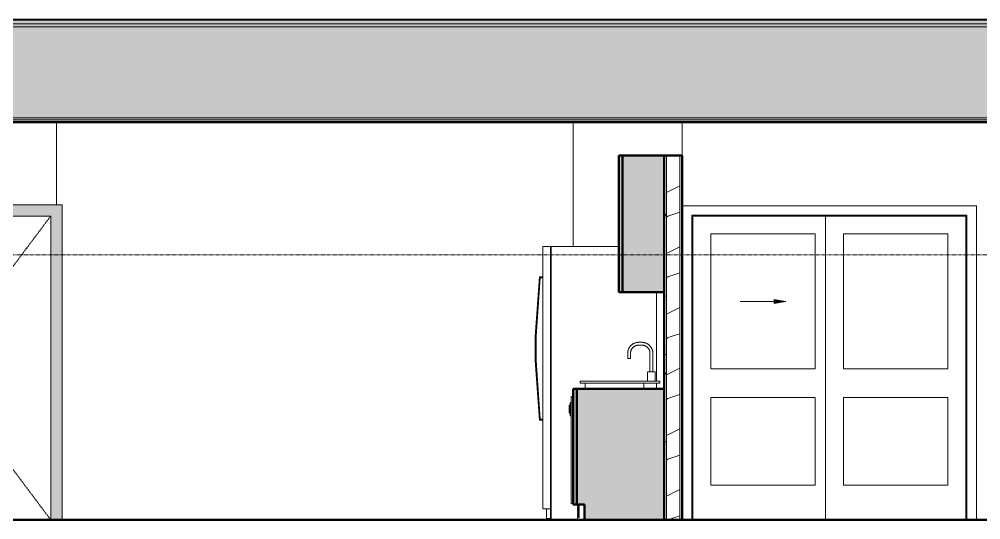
# Model space of a CAD drawing. Header units: inches. Extents: x 9610 to 16692, y -360 to 647.
# Drawn here: x 11279.3 to 11532.6, y 136 to 267.9 of the extents above; entities that cross this region are included whole.
import ezdxf

# ---------------------------------------------------------------- set-up
doc = ezdxf.new("R2010")
doc.units = ezdxf.units.IN
doc.header["$MEASUREMENT"] = 0
for name, pattern in [('Aligning Line 1_8_', [0.25, 0.125, -0.125]), ('Dash 1_16_', [0.125, 0.0625, -0.0625]), ('Grid Line 1_2_', [0.875, 0.5, -0.125, 0.125, -0.125])]:
    doc.linetypes.add(name, pattern=pattern)
for name, color, linetype, lineweight in [('0-1', 7, 'Continuous', 5), ('0-2', 250, 'Continuous', 9), ('A-DETL-GENF-1', 135, 'Continuous', 13), ('A-DETL-GENF-2', 55, 'Continuous', 9), ('A-DOOR-1', 250, 'Continuous', 9), ('A-DOOR-2', 250, 'Dash 1_16_', 9), ('A-DOOR-FRAM-1', 250, 'Continuous', 9), ('A-DOOR-FRAM-2', 55, 'Continuous', 9), ('A-DOOR-FRAM-3', 50, 'Continuous', 20), ('A-FLOR-10', 192, 'Continuous', 50), ('A-FLOR-3', 8, 'Continuous', 5), ('A-FLOR-4', 31, 'Continuous', 5), ('A-FLOR-5', 251, 'Continuous', 5), ('A-FLOR-LEVL-1', 51, 'Grid Line 1_2_', 9), ('A-FLOR-MCUT', 51, 'Continuous', 13), ('A-FLOR-PATT-1', 8, 'Continuous', 9), ('A-WALL-1', 10, 'Continuous', 50), ('A-WALL-2', 7, 'Continuous', 13), ('A-WALL-3', 135, 'Continuous', 13), ('A-WALL-PATT-1', 250, 'Continuous', 9), ('A-WALL-PATT-2', 55, 'Continuous', 9), ('G-ANNO-SYMB', 111, 'Aligning Line 1_8_', 9), ('P-SANR-FIXT-1', 55, 'Continuous', 9), ('Q-CASE-1', 53, 'Continuous', 9), ('Q-CASE-2', 10, 'Continuous', 50), ('Q-SPCQ-1', 55, 'Continuous', 9)]:
    doc.layers.add(name, color=color, linetype=linetype, lineweight=lineweight)
pattern_1 = [(0, (10995.947, 72), (30.72, 7.68), [1.267, -21.773, 1.267, -21.773, -122.88]), (0, (10995.947, 72), (30.72, 7.68), [-46.08, 1.267, -44.813, 1.267, -21.773, -53.76]), (0, (10995.947, 72), (30.72, 7.68), [-115.2, 1.267, -14.093, 1.267, -37.133]), (120, (11007.467, 75.84), (-22.011075, 22.7643), [1.267, -21.773, 1.267, -21.773, -122.88]), (120, (11007.467, 75.84), (-22.011075, 22.7643), [-46.08, 1.267, -44.813, 1.267, -21.773, -53.76]), (120, (11007.467, 75.84), (-22.011075, 22.7643), [-115.2, 1.267, -14.093, 1.267, -37.133]), (240, (11011.307, 91.2), (-8.708925, -30.4443), [1.267, -21.773, 1.267, -21.773, -122.88]), (240, (11011.307, 91.2), (-8.708925, -30.4443), [-46.08, 1.267, -44.813, 1.267, -21.773, -53.76]), (240, (11011.307, 91.2), (-8.708925, -30.4443), [-115.2, 1.267, -14.093, 1.267, -37.133])]

# ---------------------------------------------------------------- blocks, each defined once
blk = doc.blocks.new('FOLDING_SLIDING CLOSET - 72_ x 80_-1372823-BUILDING SECTION - EAST_WEST - LOOKING NORTH')
at = {"layer": 'A-DETL-GENF-1'}
blk.add_hatch(color=256, dxfattribs=at).paths.add_polyline_path([(11478.21, 325), (11481.22, 325.53), (11478.21, 326.06)], flags=0)
at = {"layer": 'A-DETL-GENF-2'}
for p, q in [((11469.22, 325.53), (11481.22, 325.53)), ((11478.21, 326.06), (11481.22, 325.53)), ((11478.21, 325), (11478.21, 326.06)), ((11481.22, 325.53), (11478.21, 325))]:
    blk.add_line(p, q, dxfattribs=at)
at = {"layer": 'A-DOOR-1'}
for p, q in [((11531.47, 350.75), (11453.97, 350.75)), ((11531.47, 268), (11531.47, 350.75)), ((11456.47, 348.25), (11456.47, 268)), ((11456.47, 348.25), (11528.97, 348.25)), ((11528.72, 348), (11491.72, 348)), ((11491.72, 348), (11491.72, 268)), ((11528.72, 268), (11528.72, 348)), ((11528.97, 348.25), (11528.97, 268)), ((11461.47, 307.75), (11461.47, 343.31)), ((11461.47, 343.31), (11488.97, 343.31)), ((11488.97, 343.31), (11488.97, 307.75)), ((11496.47, 307.75), (11496.47, 343.31)), ((11496.47, 343.31), (11523.97, 343.31)), ((11523.97, 343.31), (11523.97, 307.75)), ((11488.97, 307.75), (11461.47, 307.75)), ((11523.97, 307.75), (11496.47, 307.75)), ((11461.47, 277.13), (11461.47, 300.25)), ((11461.47, 300.25), (11488.97, 300.25)), ((11488.97, 300.25), (11488.97, 277.13)), ((11496.47, 277.13), (11496.47, 300.25)), ((11496.47, 300.25), (11523.97, 300.25)), ((11523.97, 300.25), (11523.97, 277.13)), ((11488.97, 277.13), (11461.47, 277.13)), ((11523.97, 277.13), (11496.47, 277.13))]:
    blk.add_line(p, q, dxfattribs=at)
at = {"layer": 'A-DOOR-FRAM-1'}
for p, q in [((11456.72, 348), (11456.72, 268)), ((11456.72, 348), (11528.72, 348)), ((11528.72, 348), (11528.72, 268))]:
    blk.add_line(p, q, dxfattribs=at)
blk = doc.blocks.new('Refrigerator_-_Side-by-Side_6047 - 36_ X 30_-V7-BUILDING SECTION - EAST_WEST - LOOKING NORTH')
at = {"layer": 'Q-SPCQ-1'}
for p, q in [((11417.22, 270.87), (11417.22, 340)), ((11417.22, 340), (11419.22, 340)), ((11419.22, 340), (11419.22, 270.87)), ((11419.47, 340), (11419.47, 268)), ((11437.22, 340), (11419.47, 340)), ((11416.32, 332), (11415.22, 316.29)), ((11417.22, 332), (11416.32, 332)), ((11415.47, 316.28), (11416.55, 331.75)), ((11416.55, 331.75), (11417.22, 331.75)), ((11447.22, 304.5), (11447.22, 328)), ((11415.22, 316.29), (11415.22, 309.94)), ((11415.47, 309.95), (11415.47, 316.28)), ((11415.22, 309.94), (11416.32, 294.23)), ((11416.55, 294.48), (11415.47, 309.95)), ((11447.22, 302.5), (11447.22, 304)), ((11416.32, 294.23), (11417.22, 294.23)), ((11417.22, 294.48), (11416.55, 294.48)), ((11417.22, 270.87), (11419.22, 270.87)), ((11418.22, 270.87), (11418.22, 268.37)), ((11419.22, 270.87), (11418.22, 270.87)), ((11419.22, 268.37), (11419.22, 270.87)), ((11418.22, 268.37), (11419.22, 268.37))]:
    blk.add_line(p, q, dxfattribs=at)
blk = doc.blocks.new('OD_CW_Base Cabinet - OD_CW_Base Cabinet-1965007-BUILDING SECTION - EAST_WEST - LOOKING NORTH')
at = {"layer": 'Q-CASE-1'}
for points in [[(11426.22, 272), (11426.22, 302.5), (11425.22, 302.5), (11425.22, 272)], [(11447.22, 268), (11449.22, 268), (11449.22, 302.5), (11426.22, 302.5), (11426.22, 272), (11428.22, 272), (11428.22, 268), (11428.43, 268)]]:
    blk.add_hatch(color=256, dxfattribs=at).paths.add_polyline_path(points, flags=0)
at = {"layer": 'Q-CASE-2'}
for p, q in [((11425.22, 302.5), (11425.22, 272)), ((11426.22, 302.5), (11425.22, 302.5)), ((11426.22, 272), (11426.22, 302.5)), ((11426.22, 302.5), (11426.22, 272)), ((11449.22, 302.5), (11426.22, 302.5)), ((11449.22, 268), (11449.22, 302.5)), ((11425.22, 272), (11426.22, 272)), ((11426.22, 272), (11428.22, 272)), ((11428.22, 272), (11428.22, 268)), ((11428.22, 268), (11449.22, 268))]:
    blk.add_line(p, q, dxfattribs=at)
blk = doc.blocks.new('Sink Kitchen-Single - 30_ x 21_-366345-BUILDING SECTION - EAST_WEST - LOOKING NORTH')
at = {"layer": 'P-SANR-FIXT-1'}
for p, q in [((11443.35, 314.75), (11442.47, 314.75)), ((11439.6, 311.88), (11439.6, 310.5)), ((11440.35, 310.5), (11440.35, 311.88)), ((11442.47, 314), (11443.35, 314)), ((11445.47, 311.88), (11445.47, 307)), ((11446.22, 307), (11446.22, 311.88)), ((11440.35, 310.5), (11439.6, 310.5)), ((11444.85, 307), (11444.85, 304.5)), ((11444.85, 307), (11444.85, 304.5)), ((11444.87, 307), (11444.87, 307)), ((11444.87, 307), (11445.85, 307)), ((11445.85, 307), (11446.82, 307)), ((11446.82, 307), (11446.82, 307)), ((11446.85, 304.5), (11446.85, 307)), ((11446.85, 304.5), (11446.85, 307)), ((11427.1, 304.5), (11448.1, 304.5)), ((11427.1, 304), (11427.1, 304.5)), ((11448.1, 304), (11427.1, 304)), ((11428.35, 304), (11428.35, 302.5)), ((11443.85, 302.5), (11443.85, 304)), ((11448.1, 304.5), (11448.1, 304))]:
    blk.add_line(p, q, dxfattribs=at)
at = {"layer": 'P-SANR-FIXT-1', "flags": 128}
for points in [[(11442.47, 314.75), (11442.36, 314.75), (11442.24, 314.74), (11442.13, 314.73), (11442.01, 314.71), (11441.9, 314.69), (11441.79, 314.67), (11441.68, 314.64), (11441.57, 314.6), (11441.46, 314.57), (11441.35, 314.52), (11441.25, 314.48), (11441.14, 314.43), (11441.04, 314.37), (11440.94, 314.31), (11440.85, 314.25), (11440.76, 314.18), (11440.66, 314.11), (11440.58, 314.04), (11440.49, 313.96), (11440.41, 313.88), (11440.33, 313.79), (11440.26, 313.71), (11440.18, 313.62), (11440.12, 313.52), (11440.05, 313.43), (11439.99, 313.33), (11439.94, 313.23), (11439.88, 313.13), (11439.84, 313.02), (11439.79, 312.92), (11439.75, 312.81), (11439.72, 312.7), (11439.69, 312.59), (11439.66, 312.48), (11439.64, 312.36), (11439.62, 312.25), (11439.61, 312.14), (11439.6, 312.02), (11439.6, 311.91), (11439.6, 311.88)], [(11446.22, 311.88), (11446.22, 311.99), (11446.21, 312.1), (11446.2, 312.22), (11446.19, 312.33), (11446.16, 312.45), (11446.14, 312.56), (11446.11, 312.67), (11446.08, 312.78), (11446.04, 312.89), (11446, 312.99), (11445.95, 313.1), (11445.9, 313.2), (11445.84, 313.3), (11445.78, 313.4), (11445.72, 313.5), (11445.65, 313.59), (11445.58, 313.68), (11445.51, 313.77), (11445.43, 313.86), (11445.35, 313.94), (11445.27, 314.02), (11445.18, 314.09), (11445.09, 314.16), (11445, 314.23), (11444.9, 314.29), (11444.8, 314.35), (11444.7, 314.41), (11444.6, 314.46), (11444.5, 314.51), (11444.39, 314.55), (11444.28, 314.59), (11444.17, 314.63), (11444.06, 314.66), (11443.95, 314.69), (11443.84, 314.71), (11443.72, 314.73), (11443.61, 314.74), (11443.49, 314.75), (11443.38, 314.75), (11443.35, 314.75)], [(11440.35, 311.88), (11440.35, 311.96), (11440.35, 312.04), (11440.36, 312.13), (11440.37, 312.21), (11440.39, 312.3), (11440.41, 312.38), (11440.43, 312.46), (11440.45, 312.54), (11440.48, 312.62), (11440.51, 312.7), (11440.55, 312.78), (11440.59, 312.86), (11440.63, 312.93), (11440.67, 313), (11440.72, 313.07), (11440.77, 313.14), (11440.82, 313.21), (11440.87, 313.28), (11440.93, 313.34), (11440.99, 313.4), (11441.05, 313.46), (11441.12, 313.51), (11441.18, 313.57), (11441.25, 313.62), (11441.32, 313.66), (11441.4, 313.71), (11441.47, 313.75), (11441.55, 313.79), (11441.62, 313.82), (11441.7, 313.86), (11441.78, 313.88), (11441.86, 313.91), (11441.94, 313.93), (11442.03, 313.95), (11442.11, 313.97), (11442.19, 313.98), (11442.28, 313.99), (11442.36, 314), (11442.45, 314), (11442.47, 314)], [(11443.35, 314), (11443.43, 314), (11443.52, 313.99), (11443.6, 313.98), (11443.69, 313.97), (11443.77, 313.96), (11443.85, 313.94), (11443.93, 313.92), (11444.02, 313.89), (11444.1, 313.86), (11444.17, 313.83), (11444.25, 313.8), (11444.33, 313.76), (11444.4, 313.72), (11444.48, 313.68), (11444.55, 313.63), (11444.62, 313.58), (11444.68, 313.53), (11444.75, 313.47), (11444.81, 313.42), (11444.87, 313.36), (11444.93, 313.29), (11444.98, 313.23), (11445.04, 313.16), (11445.09, 313.09), (11445.14, 313.02), (11445.18, 312.95), (11445.22, 312.88), (11445.26, 312.8), (11445.3, 312.72), (11445.33, 312.65), (11445.36, 312.57), (11445.38, 312.48), (11445.41, 312.4), (11445.43, 312.32), (11445.44, 312.24), (11445.45, 312.15), (11445.46, 312.07), (11445.47, 311.98), (11445.47, 311.9), (11445.47, 311.88)]]:
    blk.add_lwpolyline(points, dxfattribs=at)
blk = doc.blocks.new('Dishwasher_15404 - 34_ counter-V10-BUILDING SECTION - EAST_WEST - LOOKING NORTH')
at = {"layer": 'Q-SPCQ-1'}
for p, q in [((11424.72, 168.5), (11424.72, 166.79)), ((11424.72, 168.5), (11425.22, 168.5)), ((11424.47, 166.18), (11424.22, 166.18)), ((11424.22, 165.95), (11424.22, 166.18)), ((11424.22, 165.35), (11424.22, 165.94)), ((11424.22, 165.94), (11424.47, 165.94)), ((11424.22, 164.21), (11424.22, 165.35)), ((11424.47, 165.35), (11424.22, 165.35)), ((11424.47, 164.06), (11424.47, 166.79)), ((11424.72, 166.79), (11424.47, 166.79)), ((11424.72, 166.79), (11424.72, 140.33)), ((11424.72, 166.79), (11424.92, 166.79)), ((11424.92, 166.79), (11425.22, 166.79)), ((11424.22, 164.21), (11424.47, 164.21)), ((11424.47, 163.35), (11424.47, 164.06)), ((11424.47, 163.35), (11424.73, 163.35)), ((11424.92, 140.33), (11424.72, 140.33)), ((11425.22, 140.33), (11424.92, 140.33)), ((11426.35, 139.94), (11426.35, 140)), ((11428.22, 139.94), (11426.35, 139.94)), ((11426.35, 139.94), (11426.35, 139.59)), ((11426.38, 139.59), (11426.35, 139.59)), ((11426.35, 139.59), (11426.85, 139.59)), ((11426.35, 139.39), (11426.35, 139.2)), ((11426.35, 139.39), (11426.38, 139.39)), ((11426.85, 139.39), (11426.35, 139.39)), ((11426.85, 139.59), (11426.85, 139.39)), ((11427.92, 139.94), (11428.22, 139.94)), ((11426.38, 139.2), (11426.35, 139.2)), ((11426.35, 139.2), (11426.85, 139.2)), ((11426.35, 139), (11426.35, 138.8)), ((11426.35, 139), (11426.38, 139)), ((11426.85, 139), (11426.35, 139)), ((11426.38, 138.8), (11426.35, 138.8)), ((11426.35, 138.8), (11426.85, 138.8)), ((11426.35, 138.61), (11426.35, 138.41)), ((11426.35, 138.61), (11426.38, 138.61)), ((11426.85, 138.61), (11426.35, 138.61)), ((11426.38, 138.41), (11426.35, 138.41)), ((11426.35, 138.41), (11426.85, 138.41)), ((11426.35, 138.21), (11426.35, 138.02)), ((11426.35, 138.21), (11426.38, 138.21)), ((11426.85, 138.21), (11426.35, 138.21)), ((11426.38, 138.02), (11426.35, 138.02)), ((11426.35, 138.02), (11426.85, 138.02)), ((11426.35, 137.82), (11426.35, 137.62)), ((11426.35, 137.82), (11426.38, 137.82)), ((11426.85, 137.82), (11426.35, 137.82)), ((11426.38, 137.62), (11426.35, 137.62)), ((11426.35, 137.62), (11426.85, 137.62)), ((11426.35, 137.43), (11426.35, 137.23)), ((11426.35, 137.43), (11426.38, 137.43)), ((11426.85, 137.43), (11426.35, 137.43)), ((11426.38, 137.23), (11426.35, 137.23)), ((11426.35, 137.23), (11426.85, 137.23)), ((11426.35, 137.03), (11426.35, 136.84)), ((11426.35, 137.03), (11426.38, 137.03)), ((11426.85, 137.03), (11426.35, 137.03)), ((11426.38, 136.84), (11426.35, 136.84)), ((11426.35, 136.84), (11426.85, 136.84)), ((11426.85, 139.2), (11426.85, 139)), ((11426.85, 138.8), (11426.85, 138.61)), ((11426.85, 138.41), (11426.85, 138.21)), ((11426.85, 138.02), (11426.85, 137.82)), ((11426.85, 137.62), (11426.85, 137.43)), ((11426.85, 137.23), (11426.85, 137.03)), ((11426.85, 136.84), (11426.85, 136.64)), ((11426.35, 136.64), (11426.35, 136)), ((11426.85, 136.64), (11426.35, 136.64))]:
    blk.add_line(p, q, dxfattribs=at)
blk = doc.blocks.new('OD_CW_Upper Cabinet - OD_CW_Upper Cabinet-1965010-BUILDING SECTION - EAST_WEST - LOOKING NORTH')
at = {"layer": 'Q-CASE-1'}
for points in [[(11438.22, 328), (11438.22, 364), (11437.22, 364), (11437.22, 328), (11437.68, 328)], [(11438.22, 328), (11449.22, 328), (11449.22, 364), (11438.22, 364), (11438.22, 340)]]:
    blk.add_hatch(color=256, dxfattribs=at).paths.add_polyline_path(points, flags=0)
at = {"layer": 'Q-CASE-2'}
for p, q in [((11437.22, 364), (11437.22, 328)), ((11438.22, 364), (11437.22, 364)), ((11438.22, 328), (11438.22, 364)), ((11438.22, 364), (11438.22, 328)), ((11449.22, 364), (11438.22, 364)), ((11449.22, 328), (11449.22, 364)), ((11437.22, 328), (11438.22, 328)), ((11438.22, 328), (11449.22, 328))]:
    blk.add_line(p, q, dxfattribs=at)
blk = doc.blocks.new('Single-Flush - 30_ x 80_-1421383-BUILDING SECTION - EAST_WEST - LOOKING NORTH')
at = {"layer": 'A-DOOR-FRAM-2'}
blk.add_hatch(color=256, dxfattribs=at).paths.add_polyline_path([(11317.23, 0), (11320.23, 0), (11320.23, 83), (11285.29, 83), (11285.29, 0), (11287.23, 0), (11287.23, 80), (11317.23, 80), (11317.23, 22.69)], flags=0)
at = {"layer": 'A-DOOR-2'}
for p in [(11317.23, 80), (11317.23, 0)]:
    blk.add_line(p, (11287.23, 40), dxfattribs=at)
at = {"layer": 'A-DOOR-FRAM-3'}
for p, q in [((11320.23, 83), (11284.23, 83)), ((11284.23, 83), (11284.23, 0)), ((11320.23, 0), (11320.23, 83)), ((11287.23, 0), (11287.23, 80)), ((11287.23, 80), (11317.23, 80)), ((11317.23, 80), (11317.23, 0)), ((11284.23, 0), (11287.23, 0)), ((11317.23, 0), (11320.23, 0))]:
    blk.add_line(p, q, dxfattribs=at)
blk = doc.blocks.new('CTR - 1st Phase - Unit Layouts_rvt-1-BUILDING SECTION - EAST_WEST - LOOKING NORTH')
at = {"layer": 'A-WALL-PATT-1'}
h = blk.add_hatch(dxfattribs=at)
h.set_pattern_fill('FP_1', color=256, style=0, pattern_type=2)
h.set_pattern_definition(pattern_1)
h.paths.add_polyline_path([(11449.85, 136), (11449.85, 232), (11449.22, 232), (11449.22, 136)], flags=0)
at = {"layer": 'A-WALL-PATT-2'}
h = blk.add_hatch(dxfattribs=at)
h.set_pattern_fill('FP_4', color=256, style=0, pattern_type=2)
h.set_pattern_definition([(216.87, (11002.345, 87.994), (47.980943, 31.987086), [7.997, -71.971]), (206.565, (11011.941, 83.196), (-15.99371, -15.99413), [17.881, -17.881]), (198.435, (11011.941, 75.199), (-31.98674, -15.99388), [10.115, -40.461])])
h.paths.add_polyline_path([(11449.95, 136), (11453.35, 136), (11453.35, 232), (11449.85, 232), (11449.85, 136)], flags=0)
at = {"layer": 'A-WALL-1'}
for p, q in [((11453.97, 232), (11449.22, 232)), ((11449.22, 232), (11449.22, 136)), ((11453.97, 136), (11453.97, 232)), ((11449.22, 136), (11453.97, 136))]:
    blk.add_line(p, q, dxfattribs=at)
at = {"layer": 'A-WALL-2'}
for p, q in [((11449.85, 136), (11449.85, 232)), ((11453.35, 136), (11453.35, 232))]:
    blk.add_line(p, q, dxfattribs=at)
at = {"layer": 'A-WALL-3'}
for p, q in [((11289.13, 219), (11289.13, 240.75)), ((11425.22, 240.75), (11425.22, 208)), ((11453.97, 240.75), (11453.97, 232))]:
    blk.add_line(p, q, dxfattribs=at)
at = {"layer": '0-2'}
for name, p in [('OD_CW_Upper Cabinet - OD_CW_Upper Cabinet-1965010-BUILDING SECTION - EAST_WEST - LOOKING NORTH', (0, -132)), ('Single-Flush - 30_ x 80_-1421383-BUILDING SECTION - EAST_WEST - LOOKING NORTH', (-29.65, 136)), ('FOLDING_SLIDING CLOSET - 72_ x 80_-1372823-BUILDING SECTION - EAST_WEST - LOOKING NORTH', (0, -132)), ('Refrigerator_-_Side-by-Side_6047 - 36_ X 30_-V7-BUILDING SECTION - EAST_WEST - LOOKING NORTH', (0, -132)), ('Sink Kitchen-Single - 30_ x 21_-366345-BUILDING SECTION - EAST_WEST - LOOKING NORTH', (0, -132)), ('OD_CW_Base Cabinet - OD_CW_Base Cabinet-1965007-BUILDING SECTION - EAST_WEST - LOOKING NORTH', (0, -132)), ('Dishwasher_15404 - 34_ counter-V10-BUILDING SECTION - EAST_WEST - LOOKING NORTH', (0, 0))]:
    blk.add_blockref(name, p, dxfattribs=at)

msp = doc.modelspace()

# ---------------------------------------------------------------- hatches: boundary and pattern name
at = {"layer": 'A-FLOR-3'}
h = msp.add_hatch(color=256, dxfattribs=at)
h.paths.add_polyline_path([(11508.0504, 267.625), (11648.3644, 267.625), (11648.3644, 267.875), (11255.6394, 267.875), (11255.6394, 267.625), (11507.9814, 267.625)], flags=0)
h.paths.add_polyline_path([(10609.8067, 267.625), (10843.1394, 267.625), (10843.1311, 267.875), (10450.4144, 267.875), (10450.4144, 267.625), (10607.2519, 267.625)], flags=0)
at = {"layer": 'A-FLOR-4'}
h = msp.add_hatch(color=256, dxfattribs=at)
h.paths.add_polyline_path([(11622.3894, 241.875), (11648.3644, 241.875), (11648.3644, 265.875), (11250.1394, 265.875), (11250.1394, 241.875), (11600.6484, 241.875)], flags=0)
h.paths.add_polyline_path([(10825.6516, 241.875), (10848.6394, 241.875), (10848.6394, 265.875), (10450.4144, 265.875), (10450.4144, 241.875), (10739.5409, 241.875)], flags=0)
at = {"layer": 'A-FLOR-5'}
h = msp.add_hatch(color=256, dxfattribs=at)
h.paths.add_polyline_path([(11620.8239, 241.375), (11620.8307, 241.4101), (11620.8239, 241.875), (11620.1989, 241.875), (11620.1989, 241.375)], flags=0)
h.paths.add_polyline_path([(11290.5769, 241.375), (11575.9489, 241.375), (11575.9489, 241.875), (11256.2644, 241.875), (11256.2644, 241.375), (11289.132, 241.375)], flags=0)
h.paths.add_polyline_path([(11600.6484, 241.375), (11616.6989, 241.4154), (11616.6989, 241.875), (11579.4489, 241.875), (11579.4489, 241.375), (11579.9653, 241.375)], flags=0)
h.paths.add_polyline_path([(10651.5567, 241.375), (10842.5144, 241.375), (10842.5144, 241.875), (10522.8299, 241.875), (10522.8299, 241.375), (10649.5567, 241.375)], flags=0)
h.paths.add_polyline_path([(10518.8134, 241.375), (10519.3299, 241.375), (10519.3299, 241.875), (10482.0799, 241.8346), (10482.0799, 241.375)], flags=0)
h.paths.add_polyline_path([(10478.5799, 241.375), (10478.5799, 241.875), (10477.9544, 241.8399), (10477.9549, 241.375)], flags=0)
at = {"layer": 'A-FLOR-PATT-1'}
h = msp.add_hatch(dxfattribs=at)
h.set_pattern_fill('FP_2', color=256, style=0, pattern_type=2)
h.set_pattern_definition([(0, (10995.947, 72), (15.36, 3.84), [1.267, -10.253, 1.267, -10.253, -61.44]), (0, (10995.947, 72), (15.36, 3.84), [-23.04, 1.267, -21.773, 1.267, -10.253, -26.88]), (0, (10995.947, 72), (15.36, 3.84), [-57.6, 1.267, -6.413, 1.267, -17.933]), (120, (11001.707, 73.92), (-11.005538, 11.38215), [1.267, -10.253, 1.267, -10.253, -61.44]), (120, (11001.707, 73.92), (-11.005538, 11.38215), [-23.04, 1.267, -21.773, 1.267, -10.253, -26.88]), (120, (11001.707, 73.92), (-11.005538, 11.38215), [-57.6, 1.267, -6.413, 1.267, -17.933]), (240, (11003.627, 81.6), (-4.354462, -15.22215), [1.267, -10.253, 1.267, -10.253, -61.44]), (240, (11003.627, 81.6), (-4.354462, -15.22215), [-23.04, 1.267, -21.773, 1.267, -10.253, -26.88]), (240, (11003.627, 81.6), (-4.354462, -15.22215), [-57.6, 1.267, -6.413, 1.267, -17.933])])
h.paths.add_polyline_path([(11643.7037, 266.625), (11648.3644, 266.625), (11648.3644, 267.625), (11255.6394, 267.625), (11255.6394, 266.625), (11641.1989, 266.625)], flags=0)
h.paths.add_polyline_path([(10545.7917, 266.625), (10843.1394, 266.625), (10843.1144, 267.6249), (10450.4144, 267.625), (10450.4144, 266.625), (10524.264, 266.625)], flags=0)
h = msp.add_hatch(dxfattribs=at)
h.set_pattern_fill('FP_3', color=256, style=0, pattern_type=2)
h.set_pattern_definition([(0, (10995.947, 72), (0, 4.798), []), (315, (10995.947, 72), (4.798427, 0), [6.786, -6.786]), (45, (10995.947, 72), (4.798427, 0), [6.786, -6.786])])
h.paths.add_polyline_path([(11645.7098, 265.875), (11648.3644, 265.875), (11648.3644, 266.625), (11250.1394, 266.625), (11250.1394, 265.875), (11643.7037, 265.875)], flags=0)
h.paths.add_polyline_path([(10739.5409, 265.875), (10848.6394, 265.875), (10848.6227, 266.625), (10450.4144, 266.625), (10450.4144, 265.875), (10711.6394, 265.875)], flags=0)
h = msp.add_hatch(dxfattribs=at)
h.set_pattern_fill('FP_1', color=256, style=0, pattern_type=2)
h.set_pattern_definition(pattern_1)
h.paths.add_polyline_path([(11257.3372, 240.75), (11575.9489, 240.75), (11575.9489, 241.375), (11256.2644, 241.375), (11256.2644, 240.75)], flags=0)
h.paths.add_polyline_path([(11620.8402, 240.75), (11620.8239, 241.375), (11620.1989, 241.375), (11620.1989, 240.75), (11620.8239, 240.75)], flags=0)
h.paths.add_polyline_path([(11600.6484, 240.75), (11616.6989, 240.75), (11616.6989, 241.375), (11579.4489, 241.375), (11579.4489, 240.75), (11579.8296, 240.75)], flags=0)
h.paths.add_polyline_path([(10811.2019, 240.75), (10842.5144, 240.75), (10842.5144, 241.375), (10522.8299, 241.375), (10522.8299, 240.75), (10809.6468, 240.75)], flags=0)
h.paths.add_polyline_path([(10482.0799, 240.75), (10519.3299, 240.75), (10519.3299, 241.375), (10482.0799, 241.375), (10482.0799, 240.8005)], flags=0)
h.paths.add_polyline_path([(10477.9549, 240.75), (10478.5799, 240.75), (10478.5799, 241.375), (10477.9476, 241.375), (10477.9386, 240.75)], flags=0)

# ---------------------------------------------------------------- linework, layer by layer
at = {"layer": 'A-FLOR-10'}
for p, q in [((11256.2644, 240.75), (11648.3644, 240.75)), ((11580.0739, 136), (11256.2644, 136))]:
    msp.add_line(p, q, dxfattribs=at)
at = {"layer": 'A-FLOR-LEVL-1'}
msp.add_line((9610.2403, 136), (12557.7313, 136), dxfattribs=at)
at = {"layer": 'A-FLOR-MCUT'}
for p, q in [((11648.3644, 267.875), (11255.6394, 267.875)), ((11648.3644, 267.625), (11255.6394, 267.625)), ((11648.3644, 266.625), (11255.6394, 266.625)), ((11648.3644, 265.875), (11250.1394, 265.875)), ((11648.3644, 241.875), (11256.2644, 241.875)), ((11648.3644, 241.375), (11256.2644, 241.375))]:
    msp.add_line(p, q, dxfattribs=at)
at = {"layer": 'G-ANNO-SYMB'}
msp.add_line((9706.2119, 205.7608), (12461.7559, 205.7608), dxfattribs=at)

# ---------------------------------------------------------------- block references
at = {"layer": '0-1'}
msp.add_blockref('CTR - 1st Phase - Unit Layouts_rvt-1-BUILDING SECTION - EAST_WEST - LOOKING NORTH', (0, 0), dxfattribs=at)

doc.saveas('drawing.dxf')
